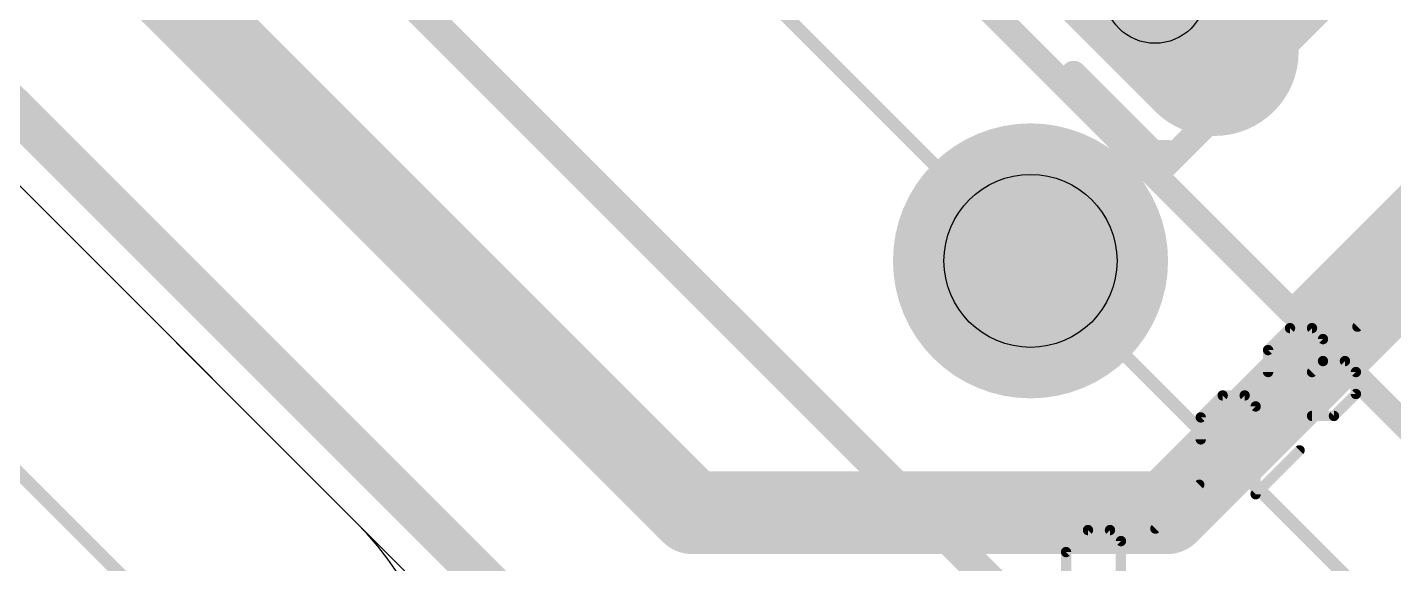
# Model space of a CAD drawing. Extents: x -76 to 580, y -41 to 95.
# Drawn here: x 224.91 to 238.33, y 3.39 to 8.66 of the extents above; entities that cross this region are included whole.
import ezdxf

# ---------------------------------------------------------------- set-up
doc = ezdxf.new("R2010")
doc.units = 0
for name, color, linetype in [('1', 22, 'CONTINUOUS'), ('16', 175, 'CONTINUOUS'), ('17', 82, 'CONTINUOUS'), ('21', 32, 'CONTINUOUS'), ('22', 2, 'CONTINUOUS'), ('27', 253, 'CONTINUOUS'), ('29', 253, 'CONTINUOUS'), ('30', 253, 'CONTINUOUS'), ('44', 253, 'CONTINUOUS'), ('51', 53, 'CONTINUOUS'), ('57', 253, 'CONTINUOUS')]:
    doc.layers.add(name, color=color, linetype=linetype)

# ---------------------------------------------------------------- blocks, each defined once
blk = doc.blocks.new('ROUNDP')
at = {"const_width": 0.5}
blk.add_lwpolyline([(0, -0.25, 1), (0, 0.25, 1), (0, -0.25)], format="xyb", dxfattribs=at)
blk = doc.blocks.new('LONGP100')
at = {"const_width": 1}
blk.add_lwpolyline([(-0.5, 0), (0.5, 0)], dxfattribs=at)
at = {"const_width": 0.5}
for points in [[(-0.5, 0.25, 1), (-0.5, -0.25)], [(0.5, -0.25, 1), (0.5, 0.25)]]:
    blk.add_lwpolyline(points, format="xyb", dxfattribs=at)

msp = doc.modelspace()

# ---------------------------------------------------------------- linework, layer by layer
at = {"layer": '1'}
for points, const_width in [([(236.1737, 1.4142), (227.9712, 9.6166)], 0.3048), ([(235.1837, 8.2024), (235.9615, 7.4246)], 0.254), ([(235.9615, 7.4246), (236.103, 7.4246)], 0.254)]:
    msp.add_lwpolyline(points, dxfattribs=dict(at, const_width=const_width))
at = {"layer": '1', "const_width": 0.127}
for points in [[(235.2286, 8.2473, 1), (235.1388, 8.1575)], [(235.9615, 7.4881, 1), (235.9615, 7.3611)], [(235.9166, 7.3797, 1), (236.0064, 7.4695)], [(236.103, 7.3611, 1), (236.103, 7.4881)]]:
    msp.add_lwpolyline(points, format="xyb", dxfattribs=at)
at = {"layer": '16'}
for points, const_width in [([(231.436, 3.8891), (213.6877, 21.6375)], 0.8128), ([(233.6988, -1.0607), (219.4859, 13.1522)], 0.4064), ([(235.2544, 8.1317), (235.9615, 7.4246)], 0.254), ([(239.7092, 7.4953), (236.103, 3.8891)], 0.8128), ([(235.9615, 7.4246), (236.103, 7.4246)], 0.254), ([(236.103, 3.8891), (231.436, 3.8891)], 0.8128)]:
    msp.add_lwpolyline(points, dxfattribs=dict(at, const_width=const_width))
for points, const_width in [([(235.2993, 8.1766, 1), (235.2095, 8.0868)], 0.127), ([(235.9615, 7.4881, 1), (235.9615, 7.3611)], 0.127), ([(235.9166, 7.3797, 1), (236.0064, 7.4695)], 0.127), ([(236.103, 7.3611, 1), (236.103, 7.4881)], 0.127), ([(231.436, 4.0923, 1), (231.436, 3.6859)], 0.4064), ([(236.103, 3.6859, 1), (236.103, 4.0923)], 0.4064), ([(231.2924, 3.7454, 1), (231.5797, 4.0328)], 0.4064), ([(235.9593, 4.0328, 1), (236.2466, 3.7454)], 0.4064)]:
    msp.add_lwpolyline(points, format="xyb", dxfattribs=dict(at, const_width=const_width))
at = {"layer": '21', "const_width": 0.254}
for points in [[(239.5748, 10.7975), (235.9827, 7.2054)], [(235.9827, 7.2054), (232.8397, 10.3485)], [(240.9219, 9.4505), (237.3298, 5.8584)], [(237.4359, 5.7523), (241.028, 9.3444)], [(237.3298, 5.8584), (235.9827, 7.2054)], [(240.5789, 2.6092), (237.4359, 5.7523)]]:
    msp.add_lwpolyline(points, dxfattribs=at)
at = {"layer": '21', "const_width": 0.127}
for points in [[(236.0276, 7.2503, 1), (235.9378, 7.1605)], [(235.9378, 7.2503, 1), (236.0276, 7.1605)], [(235.9378, 7.1605, 1), (236.0276, 7.2503)], [(237.2849, 5.9033, 1), (237.3747, 5.8135)], [(237.2849, 5.8135, 1), (237.3747, 5.9033)], [(237.4808, 5.7972, 1), (237.3909, 5.7074)], [(237.3909, 5.7972, 1), (237.4808, 5.7074)]]:
    msp.add_lwpolyline(points, format="xyb", dxfattribs=at)
at = {"layer": '22', "const_width": 0.2032}
for points in [[(236.1388, 8.4752), (236.1388, 8.7628)], [(237.2892, 8.7628), (236.714, 8.1876)], [(236.4264, 8.1876), (236.1388, 8.4752)], [(236.714, 8.1876), (236.4264, 8.1876)]]:
    msp.add_lwpolyline(points, dxfattribs=at)
at = {"layer": '22', "const_width": 0.1016}
for points in [[(236.1747, 8.5111, 1), (236.1029, 8.4393)], [(236.088, 8.4752, 1), (236.1896, 8.4752)], [(236.4264, 8.2384, 1), (236.4264, 8.1368)], [(236.3905, 8.1517, 1), (236.4623, 8.2235)], [(236.6781, 8.2235, 1), (236.7499, 8.1517)], [(236.714, 8.1368, 1), (236.714, 8.2384)]]:
    msp.add_lwpolyline(points, format="xyb", dxfattribs=at)
at = {"layer": '27', "const_width": 0.1016}
for points in [[(237.9703, 5.7174), (238.4017, 6.1488)], [(237.0931, 5.4873), (237.3088, 5.703)], [(237.3088, 5.703), (237.5245, 5.703)], [(237.5245, 5.703), (237.6323, 5.5951)], [(237.6323, 5.5951), (237.6323, 5.3794)], [(237.0931, 5.2716), (237.0931, 5.4873)], [(237.6323, 5.3794), (237.5245, 5.2716)], [(237.6323, 5.3794), (237.848, 5.3794)], [(237.848, 5.3794), (237.9559, 5.2716)], [(237.9559, 5.2716), (237.9559, 5.0558)], [(237.9559, 5.0558), (237.7402, 4.8401)], [(236.6473, 5.0415), (236.4315, 4.8258)], [(236.863, 5.0415), (236.6473, 5.0415)], [(236.9708, 4.9336), (236.863, 5.0415)], [(236.9708, 4.0708), (236.9708, 4.9336)], [(236.4315, 4.8258), (236.4315, 4.61)], [(237.7402, 4.8401), (237.5245, 4.8401)], [(237.4022, 4.5022), (236.9708, 4.0708)], [(235.9857, 3.7328), (236.4172, 4.1643)], [(235.3242, 3.7185), (235.1085, 3.5027)], [(235.5399, 3.7185), (235.3242, 3.7185)], [(235.6478, 3.6106), (235.5399, 3.7185)], [(235.6478, 2.7478), (235.6478, 3.6106)], [(235.1085, 3.5027), (235.1085, 3.287)]]:
    msp.add_lwpolyline(points, dxfattribs=at)
at = {"layer": '27', "const_width": 0.0508}
for points in [[(237.3088, 5.7284, 1), (237.3088, 5.6776)], [(237.3267, 5.685, 1), (237.2908, 5.7209)], [(237.5424, 5.7209, 1), (237.5065, 5.685)], [(237.5245, 5.6776, 1), (237.5245, 5.7284)], [(237.6577, 5.5951, 1), (237.6069, 5.5951)], [(237.6144, 5.5772, 1), (237.6503, 5.6131)], [(237.9523, 5.7353, 1), (237.9882, 5.6994)], [(237.1184, 5.4873, 1), (237.0677, 5.4873)], [(237.0751, 5.5052, 1), (237.111, 5.4693)], [(237.6323, 5.4048, 1), (237.6323, 5.354)], [(237.6069, 5.3794, 1), (237.6577, 5.3794)], [(237.6503, 5.3615, 1), (237.6144, 5.3974)], [(237.866, 5.3974, 1), (237.8301, 5.3615)], [(237.848, 5.354, 1), (237.848, 5.4048)], [(237.0677, 5.2716, 1), (237.1185, 5.2716)], [(237.5065, 5.2895, 1), (237.5424, 5.2536)], [(237.9813, 5.2716, 1), (237.9305, 5.2716)], [(237.9379, 5.2536, 1), (237.9739, 5.2895)], [(237.9739, 5.0379, 1), (237.9379, 5.0738)], [(236.6473, 5.0669, 1), (236.6473, 5.0161)], [(236.6652, 5.0235, 1), (236.6293, 5.0594)], [(236.8809, 5.0594, 1), (236.845, 5.0235)], [(236.863, 5.0161, 1), (236.863, 5.0669)], [(236.9962, 4.9336, 1), (236.9454, 4.9336)], [(236.9529, 4.9157, 1), (236.9888, 4.9516)], [(237.9305, 5.0558, 1), (237.9813, 5.0558)], [(236.4569, 4.8258, 1), (236.4061, 4.8258)], [(236.4136, 4.8437, 1), (236.4495, 4.8078)], [(237.5245, 4.8655, 1), (237.5245, 4.8147)], [(237.7222, 4.8581, 1), (237.7581, 4.8222)], [(237.7402, 4.8147, 1), (237.7402, 4.8655)], [(236.4061, 4.61, 1), (236.4569, 4.61)], [(237.4202, 4.4842, 1), (237.3843, 4.5202)], [(236.4351, 4.1463, 1), (236.3992, 4.1822)], [(236.9454, 4.0708, 1), (236.9962, 4.0708)], [(236.9529, 4.0887, 1), (236.9888, 4.0528)], [(235.3242, 3.7439, 1), (235.3242, 3.6931)], [(235.3422, 3.7005, 1), (235.3063, 3.7364)], [(235.5579, 3.7364, 1), (235.522, 3.7005)], [(235.5399, 3.6931, 1), (235.5399, 3.7439)], [(235.9678, 3.7508, 1), (236.0037, 3.7149)], [(235.6732, 3.6106, 1), (235.6224, 3.6106)], [(235.6298, 3.5926, 1), (235.6658, 3.6286)], [(235.1339, 3.5027, 1), (235.0831, 3.5027)], [(235.0906, 3.5207, 1), (235.1265, 3.4848)]]:
    msp.add_lwpolyline(points, format="xyb", dxfattribs=at)
at = {"layer": '44'}
for centre, radius in [((235.9827, 9.0015), 0.5), ((234.7595, 6.364), 0.85)]:
    msp.add_circle(centre, radius, dxfattribs=at)
at = {"layer": '51', "const_width": 0.127}
for points in [[(237.9414, 3.182), (206.8287, 34.2947)], [(200.8183, 28.2843), (231.931, -2.8284)]]:
    msp.add_lwpolyline(points, dxfattribs=at)
at = {"layer": '57'}
for p, q in [((183.618, 48.3131), (251.0052, -19.0742)), ((228.1303, 3.8007), (205.061, 26.8701))]:
    msp.add_line(p, q, dxfattribs=at)
msp.add_arc((225.8853, 1.5556), 3.175, 315, 45, dxfattribs=at)

# ---------------------------------------------------------------- block references
at = {"layer": '17'}
for name, p, xscale, yscale, rotation in [('LONGP100', (235.9827, 9.0015), 1.5, 1.5, 315), ('LONGP100', (235.9827, 9.0015), 1.5, 1.5, 315), ('ROUNDP', (234.7595, 6.364), 2.55, 2.55, 135), ('ROUNDP', (234.7595, 6.364), 2.55, 2.55, 135)]:
    msp.add_blockref(name, p, dxfattribs=dict(at, xscale=xscale, yscale=yscale, rotation=rotation))
at = {"layer": '29'}
for name, p, xscale, yscale, rotation in [('LONGP100', (235.9827, 9.0015), 1.6524, 1.6524, 315), ('ROUNDP', (234.7595, 6.364), 2.7024, 2.7024, 135)]:
    msp.add_blockref(name, p, dxfattribs=dict(at, xscale=xscale, yscale=yscale, rotation=rotation))
at = {"layer": '30'}
for name, p, xscale, yscale, rotation in [('LONGP100', (235.9827, 9.0015), 1.6524, 1.6524, 315), ('ROUNDP', (234.7595, 6.364), 2.7024, 2.7024, 135)]:
    msp.add_blockref(name, p, dxfattribs=dict(at, xscale=xscale, yscale=yscale, rotation=rotation))

doc.saveas('drawing.dxf')
